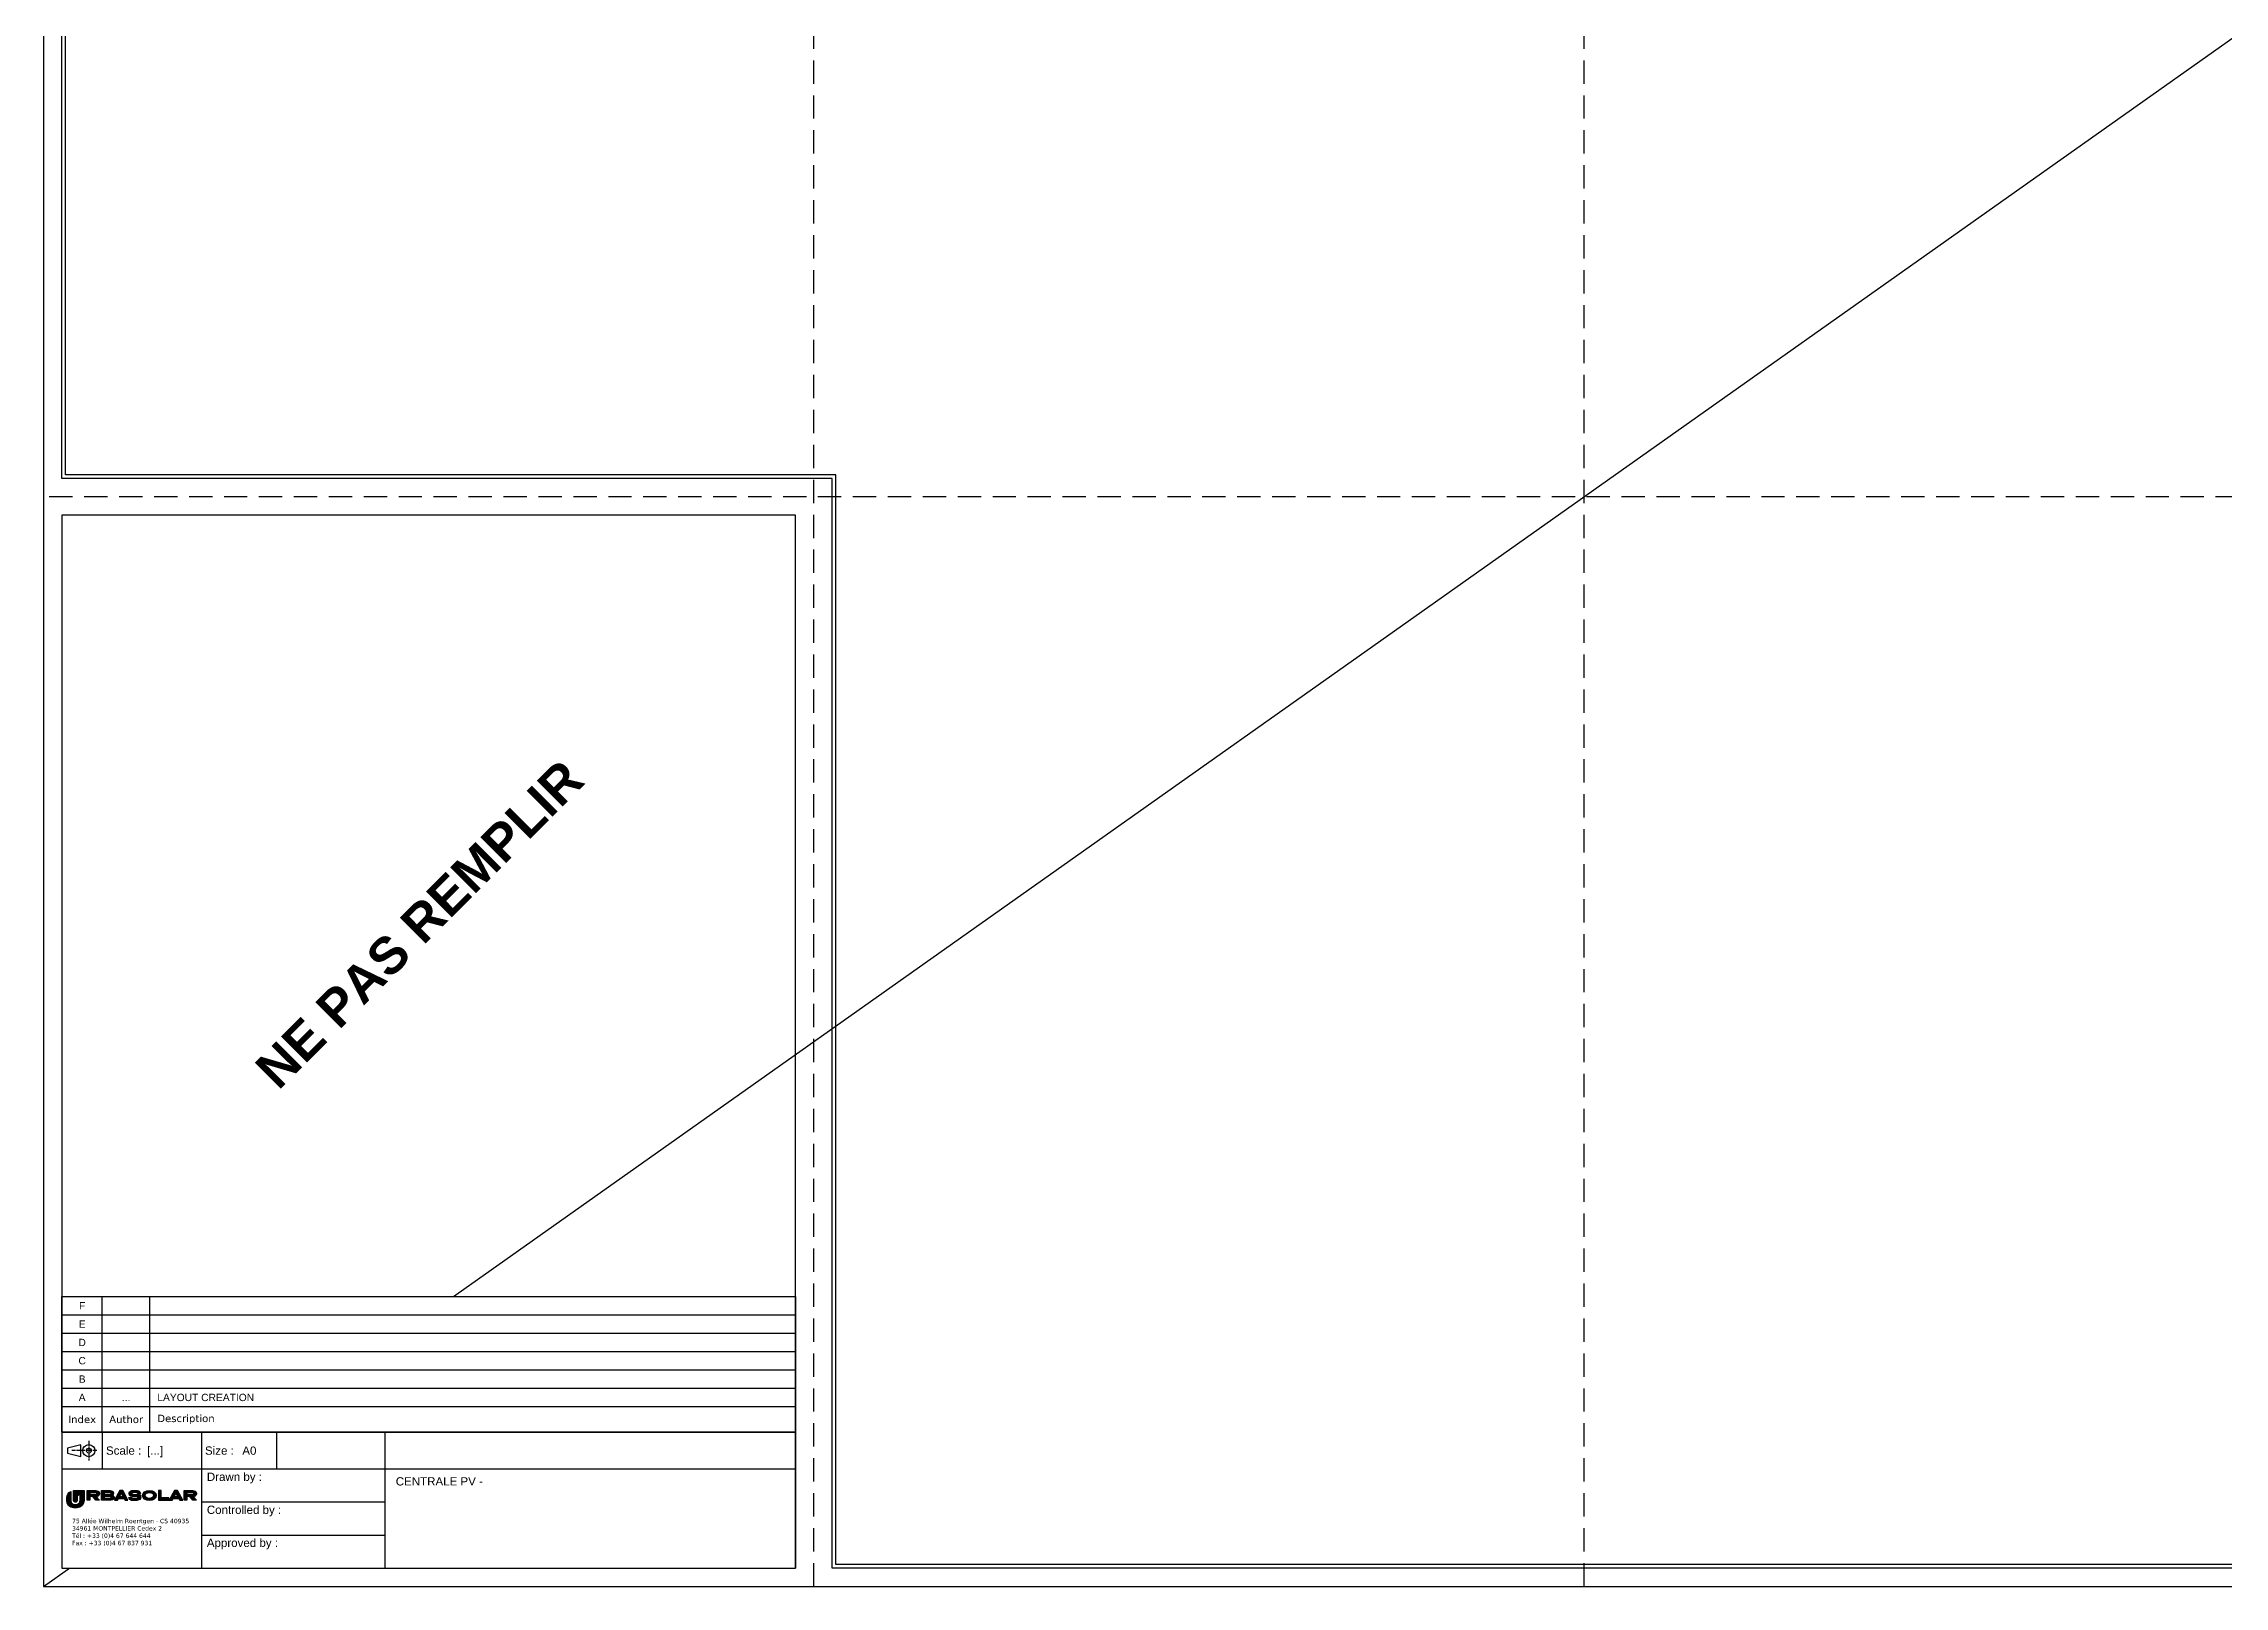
# Model space of a CAD drawing. Header units: millimetres. Extents: x -5397 to -3811, y -14 to 3249.
# Drawn here: x -5000 to -4406, y 0 to 421 of the extents above; entities that cross this region are included whole.
import ezdxf
from ezdxf.enums import TextEntityAlignment as Align

# ---------------------------------------------------------------- set-up
doc = ezdxf.new("R2010")
doc.units = ezdxf.units.MM
doc.set_wipeout_variables(frame=1)
doc.linetypes.add('AXES', pattern=[0.7999999999999999, 0.5, -0.1, 0.1, -0.1])
doc.linetypes.add('CACHE', pattern=[9.524999999999999, 6.35, -3.175])
doc.layers.add('UBS-900-Cartouche', color=7, linetype='Continuous')
doc.layers.add('UBS-900-Impression (Format)', color=251, linetype='Continuous')
doc.layers.add('UBS-900-Fenêtre de présentation', color=210, linetype='Continuous', plot=False)
doc.layers.add('UBS-900-Non imprimable', color=130, linetype='Continuous', plot=False)
doc.layers.add('UBS-900-Impression (Pliage)', color=9, linetype='CACHE', transparency=0.6)
doc.styles.get("Standard").update_dxf_attribs({"font": 'arial.ttf'})
doc.styles.add('UBS-Style de texte', font='verdana.ttf')

# ---------------------------------------------------------------- blocks, each defined once
blk = doc.blocks.new('*U28')
blk.add_wipeout([(0, 0), (200.00000000000003, 0), (200.00000000000003, 37), (0, 37)])
for p, q in [((0, 32), (0, 37)), ((0, 37), (11, 37)), ((11, 37), (24, 37)), ((11, 32), (11, 37)), ((24, 37), (200, 37)), ((24, 32), (24, 37)), ((200, 37), (200, 32)), ((0, 27), (0, 32)), ((0, 32), (11, 32)), ((11, 27), (11, 32)), ((11, 32), (24, 32)), ((24, 27), (24, 32)), ((24, 32), (200, 32)), ((200, 32), (200, 27)), ((0, 22), (0, 27)), ((0, 27), (11, 27)), ((11, 22), (11, 27)), ((11, 27), (24, 27)), ((24, 22), (24, 27)), ((24, 27), (200, 27)), ((200, 27), (200, 22)), ((0, 17), (0, 22)), ((0, 22), (11, 22)), ((11, 17), (11, 22)), ((11, 22), (24, 22)), ((24, 17), (24, 22)), ((24, 22), (200, 22)), ((200, 22), (200, 17)), ((0, 12), (0, 17)), ((0, 17), (11, 17)), ((0, 5), (0, 12)), ((0, 12), (11, 12)), ((11, 12), (11, 17)), ((11, 17), (24, 17)), ((11, 5), (11, 12)), ((11, 12), (24, 12)), ((24, 12), (24, 17)), ((24, 17), (200, 17)), ((24, 5), (24, 12)), ((24, 12), (200, 12)), ((200, 17), (200, 12)), ((200, 12), (200, 5)), ((0, 7), (11, 7)), ((11, 7), (24, 7)), ((24, 7), (200, 7)), ((0, 0), (0, 5)), ((11, 0), (0, 0)), ((11, 0), (11, 5)), ((24, 0), (11, 0)), ((24, 0), (24, 5)), ((200, 0), (24, 0)), ((200, 5), (200, 0))]:
    blk.add_line(p, q)
at = {"char_height": 2}
for s, width, gutter_width, insert, attachment_point in [('E', 2, 7.5, (5.5, 29.49999999999999), 5), ('F', 2, 7.5, (5.5, 34.49999999999999), 5), ('D', 2, 7.5, (5.5, 24.5), 5), ('C', 2, 7.5, (5.5, 19.5), 5), ('B', 2, 7.5, (5.5, 14.5), 5), ('A', 2, 7.5, (5.5, 9.500000000000002), 5), ('{\\fVerdana|b0|i0|c0|p34;Index}', 9, 12.5, (5.5, 3.499999999999996), 5), ('{\\fVerdana|b0|i0|c0|p34;Author}', 9, 12.5, (17.5, 3.5), 5), ('{\\fVerdana|b0|i0|c0|p34;Description}', 9, 12.5, (26, 3.499999999999996), 4)]:
    blk.add_mtext_dynamic_manual_height_columns(s, width=width, gutter_width=gutter_width, heights=[0], dxfattribs=dict(at, insert=insert, attachment_point=attachment_point))
for tag, p in [('AUTEUR_E', (17.5, 29.49999999999999)), ('AUTEUR_F', (17.5, 34.49999999999999)), ('AUTEUR_D', (17.5, 24.5)), ('AUTEUR_C', (17.5, 19.5)), ('AUTEUR_B', (17.5, 14.5)), ('AUTEUR_A', (17.5, 9.500000000000002))]:
    blk.add_attdef(tag, text='', height=2).set_placement(p, align=Align.MIDDLE_CENTER)
for tag, p in [('MODIFICATIONS_IND_F', (26, 34.49999999999999)), ('MODIFICATIONS_IND_E', (26, 29.49999999999999)), ('MODIFICATIONS_IND_D', (26, 24.5)), ('MODIFICATIONS_IND_C', (26, 19.5)), ('MODIFICATIONS_IND_B', (26, 14.5)), ('MODIFICATIONS_IND_A', (26, 9.500000000000002))]:
    blk.add_attdef(tag, text='', height=2).set_placement(p, align=Align.MIDDLE_LEFT)
blk = doc.blocks.new('80-2_Impression Cartouche (A0)')
at = {"color": 0}
blk.add_lwpolyline([(0, 0), (1189, 0), (1189, 841), (0, 841)], close=True, dxfattribs=at)
at = {"layer": 'UBS-900-Impression (Pliage)'}
for p, q in [((210, 0), (210, 841)), ((420, 0), (420, 841)), ((1189, 297), (0, 297))]:
    blk.add_line(p, q, dxfattribs=at)
at = {"layer": 'UBS-900-Non imprimable', "color": 0}
blk.add_lwpolyline([(0, 0), (1189, 841)], dxfattribs=at)
blk = doc.blocks.new('80-4_URBASOLAR (Logo Cartouche)')
at = {"true_color": 0x29364b, "transparency": 33554687}
h = blk.add_hatch(color=159, dxfattribs=at)
h.dxf.hatch_style = 1
edge = h.paths.add_edge_path()
edge.add_line((2.400463331282822, 17.86364675090147), (2.400463331282822, 15.41068821422558))
edge.add_arc((3.478778219823312, 15.4063360993915), 1.078323671144972, 179.76875357965, 270.6843517050186)
edge.add_line((3.491657616923703, 14.32808934614719), (3.83416478213303, 14.32808934614719))
edge.add_arc((3.858507703905275, 15.39478155875416), 1.066969940662228, 268.6926832203146, 360.8542114950167)
edge.add_line((4.925359067773911, 15.41068821422558), (4.925359067773911, 17.16194822396062))
edge.add_line((4.925359067773911, 17.16194822396061), (4.190512465906977, 16.55794222440188))
edge.add_line((4.190512465907091, 16.55794222440188), (4.190512465907091, 15.39478155875416))
edge.add_arc((3.799504880971767, 15.37553385776069), 0.3914810410102535, -84.92064899586791, 2.8181615739312065, ccw=False)
edge.add_line((3.83416478213303, 14.98559014807689), (3.491657616923703, 14.98559014807689))
edge.add_arc((3.529849018215373, 15.37860929350752), 0.3948703987482983, 177.6527443251927, 264.4497430967445, ccw=False)
edge.add_line((3.135309933149756, 15.39478155875416), (3.135309933149756, 18.1))
edge.add_line((3.135309933149756, 18.1), (6.034788311223565, 18.1))
edge.add_line((6.034788311223565, 18.1), (6.034788311223565, 15.41068821422558))
edge.add_arc((3.921417004668911, 15.47113794438312), 2.114235665493458, 277.31232033911766, 358.3615892312922, ccw=False)
edge.add_line((4.190512465907091, 13.37409715269937), (3.135309933149756, 13.37409715269937))
edge.add_arc((3.344455821447355, 15.41684940732734), 2.053430976775076, 180.1719127134834, 264.1541777161067, ccw=False)
edge.add_line((1.291034087833168, 15.41068821422558), (1.291034087833168, 16.18817554291076))
edge.add_arc((3.273978250886444, 16.08019533158711), 1.985881990407417, 116.0951052979874, 176.8830660387854, ccw=False)
h = blk.add_hatch(color=159, dxfattribs=at)
h.dxf.hatch_style = 1
edge = h.paths.add_edge_path()
edge.add_line((7.612894454053389, 15.45522285281166), (6.904495678320586, 15.45522285281166))
edge.add_line((6.904495678320586, 15.45522285281166), (6.904495678320586, 18.1))
edge.add_line((6.904495678320586, 18.1), (9.221869563061432, 18.1))
edge.add_arc((9.210837517161849, 16.59943055121609), 1.500610001519504, 64.87471930638469, 89.57877438990738, ccw=False)
edge.add_arc((9.482987922263646, 17.2779962784885), 0.7718226411572428, -58.26809893335991, 61.7762739881249, ccw=False)
edge.add_arc((9.305071610897926, 17.70592379923829), 1.231567011648562, 272.6878779938178, 298.29901668750165, ccw=False)
edge.add_line((9.362826088284578, 16.47571173438006), (10.26715955166935, 15.45522285281166))
edge.add_line((10.26715955166924, 15.45522285281166), (9.255577998676358, 15.45522285281166))
edge.add_line((9.255577998676472, 15.45522285281166), (8.436227575813064, 16.47571173438006))
edge.add_line((8.43622757581295, 16.47571173438006), (7.612894454053389, 16.47571173438006))
edge.add_line((7.612894454053389, 16.47571173438006), (7.612894454053389, 15.45522285281166))
edge = h.paths.add_edge_path(flags=16)
edge.add_line((7.612894454053389, 17.05139093403347), (9.221869563061318, 17.05139093403347))
edge.add_arc((9.204241859910553, 17.46820381240974), 0.4171854641507609, 272.4216897762907, 294.2833079794962)
edge.add_arc((9.282800762871489, 17.2918076501046), 0.2240909751917351, 294.5222315034373, 425.4777684965631)
edge.add_arc((9.234668871830763, 17.08945481098498), 0.4300511927372221, 70.84083333362162, 91.70550551741162)
edge.add_line((9.221869563061432, 17.51931549314808), (7.612894454053503, 17.51931549314808))
edge.add_line((7.612894454053389, 17.51931549314808), (7.612894454053389, 17.05139093403347))
h = blk.add_hatch(color=159, dxfattribs=at)
h.dxf.hatch_style = 1
edge = h.paths.add_edge_path()
edge.add_line((10.79363005162111, 15.45522285281166), (10.79363005162111, 18.1))
edge.add_line((10.79363005162111, 18.1), (13.11100393636195, 18.1))
edge.add_arc((13.13226454463859, 16.56892944896859), 1.531218157448485, 66.89345922024762, 90.79556414735862, ccw=False)
edge.add_arc((13.42713035643919, 17.40461550586643), 0.6493402522461297, -61.178629200359524, 61.87982125812238, ccw=False)
edge.add_arc((13.56993913442739, 16.19398350143422), 0.6639208778877527, -75.44093594517409, 75.14378357315968, ccw=False)
edge.add_arc((13.13770881258108, 17.36949494946742), 1.914284908230504, 270.20962150849067, 288.2386737923407, ccw=False)
edge.add_line((13.14471237197688, 15.45522285281166), (10.79363005162099, 15.45522285281166))
edge = h.paths.add_edge_path(flags=16)
edge.add_line((11.50202882735391, 17.05139093403347), (13.11100393636184, 17.05139093403347))
edge.add_arc((13.09337623321096, 17.46820381240974), 0.4171854641507609, 272.4216897762907, 294.2833079794962)
edge.add_arc((13.17193513617201, 17.2918076501046), 0.2240909751917351, 294.5222315034373, 425.4777684965631)
edge.add_arc((13.12380324513128, 17.08945481098498), 0.4300511927372221, 70.84083333362162, 91.70550551741162)
edge.add_line((13.11100393636184, 17.51931549314808), (11.50202882735391, 17.51931549314808))
edge.add_line((11.50202882735391, 17.51931549314808), (11.50202882735391, 17.05139093403347))
edge = h.paths.add_edge_path(flags=16)
edge.add_line((11.50202882735391, 16.05558298834443), (13.11100393636184, 16.05558298834443))
edge.add_arc((13.09337623321096, 16.4723958667207), 0.4171854641507609, 272.4216897762907, 294.2833079794962)
edge.add_arc((13.17193513617201, 16.29599970441556), 0.2240909751917351, 294.5222315034373, 425.4777684965631)
edge.add_arc((13.12380324513128, 16.09364686529593), 0.4300511927372221, 70.84083333362162, 91.70550551741162)
edge.add_line((13.11100393636184, 16.52350754745904), (11.50202882735391, 16.52350754745904))
edge.add_line((11.50202882735391, 16.52350754745904), (11.50202882735391, 16.05558298834443))
h = blk.add_hatch(color=159, dxfattribs=at)
h.dxf.hatch_style = 1
h.paths.add_polyline_path([(16.9424014122244, 15.99093992843049), (17.21884557617204, 15.45522285281166), (18.00186250666115, 15.45522285281166), (16.60227867325739, 18.1), (15.74444621532314, 18.1), (14.34486238191937, 15.45522285281166), (15.12787931240848, 15.45522285281166), (15.40432347635613, 15.99093992843049)])
h.paths.add_polyline_path([(15.68076764030377, 16.52665700404933), (16.66595724827675, 16.52665700404933), (16.17336244429021, 17.48124922292003)], flags=16)
at = {"true_color": 0xa22f15, "transparency": 33554687}
h = blk.add_hatch(color=24, dxfattribs=at)
h.dxf.hatch_style = 1
edge = h.paths.add_edge_path()
edge.add_line((18.22113087552839, 16.26878165035602), (18.99124950081296, 16.26878165035602))
edge.add_arc((19.63240389911948, 16.65602370572517), 0.7490229448517044, 211.1309808548599, 270.592238835482)
edge.add_line((19.64014605013142, 15.90704077466998), (20.17138451031963, 15.90704077466998))
edge.add_arc((20.06633849299112, 16.95421236214749), 1.052427194335443, 275.7284078603095, 300.260126024113)
edge.add_arc((20.51010776916621, 16.23867133104967), 0.2119755370288656, 294.1061448718363, 409.724758632833)
edge.add_arc((20.44147783471362, 16.16278178266185), 0.3142591577607006, 49.12282033039904, 89.94115307045752)
edge.add_line((20.44180060165081, 16.47704077466998), (19.45081488872052, 16.47704077466998))
edge.add_arc((19.58068750581822, 18.94557724594672), 2.471950486295224, 249.3661622823621, 266.98837803110325, ccw=False)
edge.add_arc((19.03591590600604, 17.31728712244349), 0.7588396898070746, 188.4462923025365, 244.5300267827522, ccw=False)
edge.add_line((18.28530660524927, 17.20582702893955), (18.28530660524927, 17.45820383802313))
edge.add_arc((18.9633439663146, 17.34855094763124), 0.6868467218905431, 117.44479634397089, 170.8136033944974, ccw=False)
edge.add_arc((19.57727721010201, 16.01468959695815), 2.154682158434961, 91.02292896095412, 115.58493868855479, ccw=False)
edge.add_line((19.53881068235387, 18.16902836561106), (20.28231642018125, 18.16902836561106))
edge.add_arc((20.22846655688897, 16.52314724214266), 1.646761816525451, 64.27271711894628, 88.12606777594988, ccw=False)
edge.add_arc((20.56836414442307, 17.25308620588953), 0.841703326492786, 6.705551483724889, 63.54745735135458, ccw=False)
edge.add_line((21.40430966502072, 17.35136935002861), (20.66391818625959, 17.35136935002861))
edge.add_arc((20.16372627676856, 17.07868682600829), 0.5696908856795493, 28.59726634369515, 88.49840751145284)
edge.add_line((20.17865487428719, 17.64818207814168), (19.56383190005761, 17.64818207814168))
edge.add_arc((19.66517963830518, 16.53146720589236), 1.121304360979099, 95.18568664384148, 118.0172353239306)
edge.add_arc((19.22996141462272, 17.34006697187178), 0.2030765315584158, 116.780226098997, 236.2078554426951)
edge.add_arc((19.53857698268655, 18.07648507324622), 0.9985384011042655, 245.0276987271353, 271.244149417998)
edge.add_line((19.56025804458773, 17.07818207814168), (20.4418006016507, 17.07818207814168))
edge.add_arc((20.42682761255799, 15.27303885290439), 1.805205321846377, 65.10724429152509, 89.52476379932801, ccw=False)
edge.add_arc((20.73060925567677, 16.31042553324136), 0.7537437251493794, -52.76614960466583, 52.76614960466583, ccw=False)
edge.add_arc((20.12901324696293, 17.26375015856203), 1.879311395863112, 270.7075687082047, 304.2491778170159, ccw=False)
edge.add_line((20.15222103205485, 15.38458206567303), (19.4979658142388, 15.38458206567303))
edge.add_arc((19.49364328877459, 17.2825712985704), 1.897994155001737, 239.719084331585, 270.13048653462874, ccw=False)
edge.add_arc((18.95751686297353, 16.24811467752129), 0.7366759438665758, 178.3923925962612, 235.1538400372659, ccw=False)
at = {"true_color": 0x29364b, "transparency": 33554687}
h = blk.add_hatch(color=159, dxfattribs=at)
h.dxf.hatch_style = 1
edge = h.paths.add_edge_path()
edge.add_ellipse((23.84174042196196, 16.77761142640583), major_axis=(1.867904814761172, 0), ratio=0.7449208551575522, start_angle=0, end_angle=360)
edge = h.paths.add_edge_path(flags=17)
edge.add_ellipse((23.83351491516169, 16.77761142640583), major_axis=(1.124532303498626, 0), ratio=0.734046683872717, start_angle=0, end_angle=360)
h = blk.add_hatch(color=159, dxfattribs=at)
h.dxf.hatch_style = 1
h.paths.add_polyline_path([(26.32999041682081, 18.1), (26.32999041682081, 15.45522285281166), (29.16837744667168, 15.45522285281166), (29.16837744667168, 16.10153229166479), (27.04098041399493, 16.10153229166479), (27.04098041399493, 18.1)])
h = blk.add_hatch(color=159, dxfattribs=at)
h.dxf.hatch_style = 1
h.paths.add_polyline_path([(31.85548420309499, 15.99093992843049), (32.13192836704263, 15.45522285281166), (32.91494529753174, 15.45522285281166), (31.51536146412786, 18.1), (30.65752900619373, 18.1), (29.25794517278985, 15.45522285281166), (30.04096210327896, 15.45522285281166), (30.3174062672266, 15.99093992843049)])
h.paths.add_polyline_path([(30.59385043117425, 16.52665700404933), (31.57904003914723, 16.52665700404933), (31.0864452351608, 17.48124922292003)], flags=16)
h = blk.add_hatch(color=159, dxfattribs=at)
h.dxf.hatch_style = 1
edge = h.paths.add_edge_path()
edge.add_line((34.04631515488779, 15.45522285281166), (33.33791637915499, 15.45522285281166))
edge.add_line((33.33791637915488, 15.45522285281166), (33.33791637915488, 18.1))
edge.add_line((33.33791637915488, 18.1), (35.65529026389572, 18.1))
edge.add_arc((35.64425821799614, 16.59943055121609), 1.500610001519504, 64.87471930638469, 89.57877438990738, ccw=False)
edge.add_arc((35.91640862309794, 17.2779962784885), 0.7718226411572428, -58.26809893335991, 61.7762739881249, ccw=False)
edge.add_arc((35.73849231173222, 17.70592379923829), 1.231567011648562, 272.6878779938178, 298.29901668750165, ccw=False)
edge.add_line((35.79624678911887, 16.47571173438006), (36.70058025250364, 15.45522285281166))
edge.add_line((36.70058025250364, 15.45522285281166), (35.68899869951076, 15.45522285281166))
edge.add_line((35.68899869951076, 15.45522285281166), (34.86964827664735, 16.47571173438006))
edge.add_line((34.86964827664735, 16.47571173438006), (34.04631515488779, 16.47571173438006))
edge.add_line((34.04631515488779, 16.47571173438006), (34.04631515488779, 15.45522285281166))
edge = h.paths.add_edge_path(flags=16)
edge.add_line((34.04631515488779, 17.05139093403347), (35.65529026389572, 17.05139093403347))
edge.add_arc((35.63766256074484, 17.46820381240974), 0.4171854641507609, 272.4216897762907, 294.2833079794962)
edge.add_arc((35.71622146370589, 17.2918076501046), 0.2240909751917351, 294.5222315034373, 425.4777684965631)
edge.add_arc((35.66808957266517, 17.08945481098498), 0.4300511927372221, 70.84083333362162, 91.70550551741162)
edge.add_line((35.65529026389572, 17.51931549314808), (34.04631515488779, 17.51931549314808))
edge.add_line((34.04631515488779, 17.51931549314808), (34.04631515488779, 17.05139093403347))
at = {"color": 159, "true_color": 0x29364b, "transparency": 33554687}
blk.add_lwpolyline([(2.400463331282822, 17.86364675090147), (2.400463331282822, 15.41068821422558, 0.4189018382690684), (3.491657616923703, 14.32808934614719), (3.83416478213303, 14.32808934614719, 0.4253068554031796), (4.925359067773911, 15.41068821422558), (4.925359067773911, 17.16194822396061), (4.190512465907091, 16.55794222440188), (4.190512465907091, 15.39478155875416, -0.4027011476131081), (3.83416478213303, 14.98559014807689), (3.491657616923703, 14.98559014807689, -0.3979331631776526), (3.135309933149756, 15.39478155875416), (3.135309933149756, 18.1), (6.034788311223565, 18.1), (6.034788311223565, 15.41068821422558, -0.3691637311684827), (4.190512465907091, 13.37409715269937), (3.135309933149756, 13.37409715269937, -0.3837752515623534), (1.291034087833168, 15.41068821422558), (1.291034087833168, 16.18817554291076, -0.2716375786275915), (2.400463331282822, 17.86364675090147)], format="xyb", dxfattribs=at)
for points in [[(7.612894454053389, 15.45522285281166), (6.904495678320586, 15.45522285281166), (6.904495678320586, 18.1), (9.221869563061432, 18.1, -0.1082112043522161), (9.847994943327194, 17.95805514651188, -0.5776084492458063), (9.888924399737675, 16.62154691588778, -0.1122171855540322), (9.362826088284578, 16.47571173438006), (10.26715955166924, 15.45522285281166), (9.255577998676472, 15.45522285281166), (8.43622757581295, 16.47571173438006), (7.612894454053389, 16.47571173438006)], [(10.79363005162111, 15.45522285281166), (10.79363005162111, 18.1), (13.11100393636184, 18.1, -0.1046723881318174), (13.73317904324438, 17.97730823717343, -0.5952828431251107), (13.74016462661848, 16.83571102453381, -0.7713884617469726), (13.73683416893209, 15.5513817744268, -0.07882925777401135), (13.14471237197688, 15.45522285281166)], [(34.04631515488779, 15.45522285281166), (33.33791637915488, 15.45522285281166), (33.33791637915488, 18.1), (35.65529026389572, 18.1, -0.1082112043522161), (36.28141564416148, 17.95805514651188, -0.5776084492458063), (36.32234510057208, 16.62154691588778, -0.1122171855540322), (35.79624678911887, 16.47571173438006), (36.70058025250364, 15.45522285281166), (35.68899869951076, 15.45522285281166), (34.86964827664735, 16.47571173438006), (34.04631515488779, 16.47571173438006)], [(7.612894454053389, 17.05139093403347), (9.221869563061432, 17.05139093403347, 0.0956796808350719), (9.37580889033768, 17.08792961453523, 0.6429473746866629), (9.37580889033768, 17.49568568567398, 0.09129165936028404), (9.221869563061432, 17.51931549314808), (7.612894454053389, 17.51931549314808)], [(11.50202882735391, 17.05139093403347), (13.11100393636184, 17.05139093403347, 0.0956796808350719), (13.26494326363809, 17.08792961453523, 0.6429473746866629), (13.26494326363809, 17.49568568567398, 0.09129165936028404), (13.11100393636184, 17.51931549314808), (11.50202882735391, 17.51931549314808)], [(11.50202882735391, 16.05558298834443), (13.11100393636184, 16.05558298834443, 0.0956796808350719), (13.26494326363809, 16.09212166884618, 0.6429473746866629), (13.26494326363809, 16.49987773998493, 0.09129165936028404), (13.11100393636184, 16.52350754745904), (11.50202882735391, 16.52350754745904)], [(34.04631515488779, 17.05139093403347), (35.65529026389572, 17.05139093403347, 0.0956796808350719), (35.80922959117197, 17.08792961453523, 0.6429473746866629), (35.80922959117197, 17.49568568567398, 0.09129165936028404), (35.65529026389572, 17.51931549314808), (34.04631515488779, 17.51931549314808)]]:
    blk.add_lwpolyline(points, format="xyb", close=True, dxfattribs=at)
for points in [[(16.9424014122244, 15.99093992843049), (17.21884557617204, 15.45522285281166), (18.00186250666115, 15.45522285281166), (16.60227867325739, 18.1), (15.74444621532314, 18.1), (14.34486238191937, 15.45522285281166), (15.12787931240848, 15.45522285281166), (15.40432347635613, 15.99093992843049)], [(26.32999041682081, 18.1), (26.32999041682081, 15.45522285281166), (29.16837744667168, 15.45522285281166), (29.16837744667168, 16.10153229166479), (27.04098041399493, 16.10153229166479), (27.04098041399493, 18.1)], [(31.85548420309499, 15.99093992843049), (32.13192836704263, 15.45522285281166), (32.91494529753174, 15.45522285281166), (31.51536146412786, 18.1), (30.65752900619373, 18.1), (29.25794517278985, 15.45522285281166), (30.04096210327896, 15.45522285281166), (30.3174062672266, 15.99093992843049)]]:
    blk.add_lwpolyline(points, close=True, dxfattribs=at)
at = {"color": 24, "true_color": 0xa22f15, "transparency": 33554687}
blk.add_lwpolyline([(18.22113087552839, 16.26878165035602), (18.99124950081296, 16.26878165035602, 0.2654312951636202), (19.64014605013142, 15.90704077466998), (20.17138451031974, 15.90704077466998, 0.1074504992209333), (20.59668458966928, 16.04518210021171, 0.5521356304686744), (20.64714150772272, 16.40039758988202, 0.1800109818053512), (20.44180060165081, 16.47704077466998), (19.45081488872052, 16.47704077466998, -0.07704331561743674), (18.70958598583752, 16.63219847268397, -0.2497161112508364), (18.28530660524927, 17.20582702893955), (18.28530660524927, 17.45820383802313, -0.2371678374029066), (18.64678058649804, 17.95809671780019, -0.1075841990064291), (19.53881068235387, 18.16902836561106), (20.28231642018125, 18.16902836561106, -0.1044573315402683), (20.94330627609577, 18.00666625321416, -0.2532334663773261), (21.40430966502072, 17.35136935002861), (20.66391818625948, 17.35136935002861, 0.2674869230484261), (20.17865487428719, 17.64818207814168), (19.56383190005749, 17.64818207814168, 0.0999522999028915), (19.13846133046206, 17.52136179327705, 0.5740251392718022), (19.11701396822821, 17.17129804101442, 0.1148924159866009), (19.56025804458773, 17.07818207814168), (20.44180060165081, 17.07818207814168, -0.1069464875158629), (21.18667666985948, 16.9105356205777, -0.4960361727762632), (21.18667666985948, 15.71031544590502, -0.1474068284789714), (20.15222103205485, 15.38458206567303), (19.4979658142388, 15.38458206567303, -0.1334791250006584), (18.53659869285309, 15.64353272250261, -0.2528599205740788)], format="xyb", close=True, dxfattribs=at)
at = {"color": 159, "true_color": 0x29364b, "transparency": 33554687}
for points in [[(15.68076764030377, 16.52665700404933), (16.66595724827675, 16.52665700404933), (16.17336244429021, 17.48124922292003), (15.68076764030377, 16.52665700404933)], [(30.59385043117425, 16.52665700404933), (31.57904003914723, 16.52665700404933), (31.0864452351608, 17.48124922292003), (30.59385043117425, 16.52665700404933)]]:
    blk.add_lwpolyline(points, dxfattribs=at)
at = {"color": 24, "true_color": 0xa22f15, "transparency": 33554687}
for points in [[(19.45081488872052, 17.64818207814168), (20.44180060165081, 17.64818207814168)], [(19.45081488872052, 17.07818207814168), (20.44180060165081, 17.07818207814168)], [(19.45081488872052, 16.47704077466998), (20.44180060165081, 16.47704077466998)], [(19.45081488872052, 15.90704077466998), (20.44180060165081, 15.90704077466998)], [(20.66391818625948, 17.35136935002861), (21.40430966502072, 17.35136935002861)]]:
    blk.add_lwpolyline(points, dxfattribs=at)
at = {"color": 159, "true_color": 0x29364b, "transparency": 33554687}
for centre, major_axis, ratio in [((23.84174042196196, 16.77761142640583), (1.867904814761171, 0), 0.7449208551575522), ((23.83351491516169, 16.77761142640583), (1.124532303498626, 0), 0.734046683872717)]:
    blk.add_ellipse(centre, major_axis=major_axis, ratio=ratio, dxfattribs=at)
at = {"color": 159, "true_color": 0x29364b, "transparency": 33554687, "insert": (2.75, 3), "char_height": 1.2, "attachment_point": 7, "style": 'UBS-Style de texte'}
blk.add_mtext_dynamic_manual_height_columns('\\pxqj;75 Allée Wilhelm Roentgen - CS 40935\\P34961 MONTPELLIER Cedex 2\\PTél : +33 (0)4 67 644 644\\PFax : +33 (0)4 67 837 931', width=32.5, gutter_width=0.45, heights=[0], dxfattribs=at)
blk = doc.blocks.new('*U268')
at = {"layer": 'UBS-900-Fenêtre de présentation', "color": 1, "transparency": 33554534, "insert": (102.5, 180.5), "char_height": 10, "attachment_point": 5, "rotation": 45}
blk.add_mtext_dynamic_manual_height_columns('\\pxqc;{\\fArial|b1|i0|c0|p34;NE PAS REMPLIR}', width=130, gutter_width=9, heights=[0], dxfattribs=at)
blk.add_wipeout([(5, 5.000000000000014), (205, 5.000000000000014), (205, 41.999999999999986), (5, 41.999999999999986)])
at = {"color": 7}
for p, q in [((5, 42), (205, 42)), ((16, 42), (16, 32)), ((43, 42), (43, 5)), ((63.49999999999977, 42), (63.49999999999977, 32)), ((93, 42), (93, 5)), ((205, 42), (205, 5)), ((5, 32), (205, 32)), ((43, 23), (93, 23)), ((43, 14), (93, 14))]:
    blk.add_line(p, q, dxfattribs=at)
for points in [[(1184, 4.999999999999886), (215, 4.999999999999957), (215, 301.9999999999999), (5, 302), (5, 836.0000000000001), (1184, 835.9999999999999)], [(5, 292), (5, 5.000000000000014), (205, 4.999999999999986), (205, 292)], [(6.524999999999977, 37.65000000000009), (6.524999999999977, 36.34999999999991), (10.17499999999995, 35.40000000000009), (10.17499999999995, 38.59999999999991)]]:
    blk.add_lwpolyline(points, close=True, dxfattribs=at)
at = {"color": 7, "linetype": 'AXES', "ltscale": 2}
for points in [[(14.47499999999991, 37), (10.17499999999995, 37), (7.674999999999955, 37)], [(12.32499999999993, 39.65000000000009), (12.32499999999993, 34.34999999999991)]]:
    blk.add_lwpolyline(points, dxfattribs=at)
at = {"color": 7}
for radius in [1.65, 0.65]:
    blk.add_circle((12.32499999999993, 37), radius, dxfattribs=at)
blk.add_blockref('80-4_URBASOLAR (Logo Cartouche)', (5, 8))
at = {"color": 7, "char_height": 2.25}
for s, width, insert, attachment_point in [('Scale :', 27, (17, 37), 4), ('Size :', 15.99999999999977, (44, 37), 4), ('Drawn by :', 48, (44.5, 31), 1), ('Controlled by :', 48, (44.5, 22), 1), ('Approved by :', 48, (44.5, 13), 1)]:
    blk.add_mtext_dynamic_manual_height_columns(s, width=width, gutter_width=12.5, heights=[0], dxfattribs=dict(at, insert=insert, attachment_point=attachment_point))
at = {"color": 7}
for tag, p in [('ECHELLE', (28.19652442559527, 37)), ('FORMAT', (54.16742920195179, 37)), ('TITRE_1', (96, 28.625)), ('PROJET', (121.0998342108846, 28.625)), ('COMMUNE', (163.2999171054423, 28.625)), ('PROJETEUR', (64.99999999999977, 25.80000000000001)), ('TITRE_2', (96, 21.875)), ('TITRE_3', (96, 15.125)), ('TITRE_4', (96, 8.375))]:
    blk.add_attdef(tag, text='', height=2.25, dxfattribs=at).set_placement(p, align=Align.MIDDLE_LEFT)
blk.add_attdef('DEPT', text='', height=2.25, dxfattribs=at).set_placement((202, 28.625), align=Align.MIDDLE_RIGHT)

msp = doc.modelspace()

# ---------------------------------------------------------------- block references
at = {"layer": 'UBS-900-Impression (Format)'}
msp.add_blockref('80-2_Impression Cartouche (A0)', (-5000, 5.684341886080801e-13), dxfattribs=at)

# ---------------------------------------------------------------- next in the draw order: block references
at = {"layer": 'UBS-900-Cartouche'}
msp.add_blockref('*U28', (-4995, 42.00000000000069), dxfattribs=at).add_auto_attribs({'MODIFICATIONS_IND_A': 'LAYOUT CREATION', 'AUTEUR_A': '...'})

# ---------------------------------------------------------------- next in the draw order: block references
ref = msp.add_blockref('*U268', (-5000, 5.684341886080801e-13), dxfattribs=at)
ref.add_attrib('TITRE_1', 'CENTRALE PV -', dxfattribs={"layer": '0', "color": 7, "height": 2.25}).set_placement((-4904, 28.62500000000057), align=Align.MIDDLE_LEFT)
ref.add_attrib('FORMAT', 'A0', dxfattribs={"layer": '0', "color": 7, "height": 2.25}).set_placement((-4945.832570798048, 37.00000000000057), align=Align.MIDDLE_LEFT)
ref.add_attrib('ECHELLE', '[...]', dxfattribs={"layer": '0', "color": 7, "height": 2.25}).set_placement((-4971.803475574405, 37.00000000000057), align=Align.MIDDLE_LEFT)

# ---------------------------------------------------------------- next in the draw order: linework, layer by layer
at = {"layer": 'UBS-900-Fenêtre de présentation'}
msp.add_lwpolyline([(-3817, 6.000000000000568), (-4784, 6.000000000000583), (-4784, 303.0000000000006), (-4994, 303.0000000000006), (-4994, 835.0000000000007), (-3817, 835.0000000000006)], close=True, dxfattribs=at)

doc.saveas('drawing.dxf')
